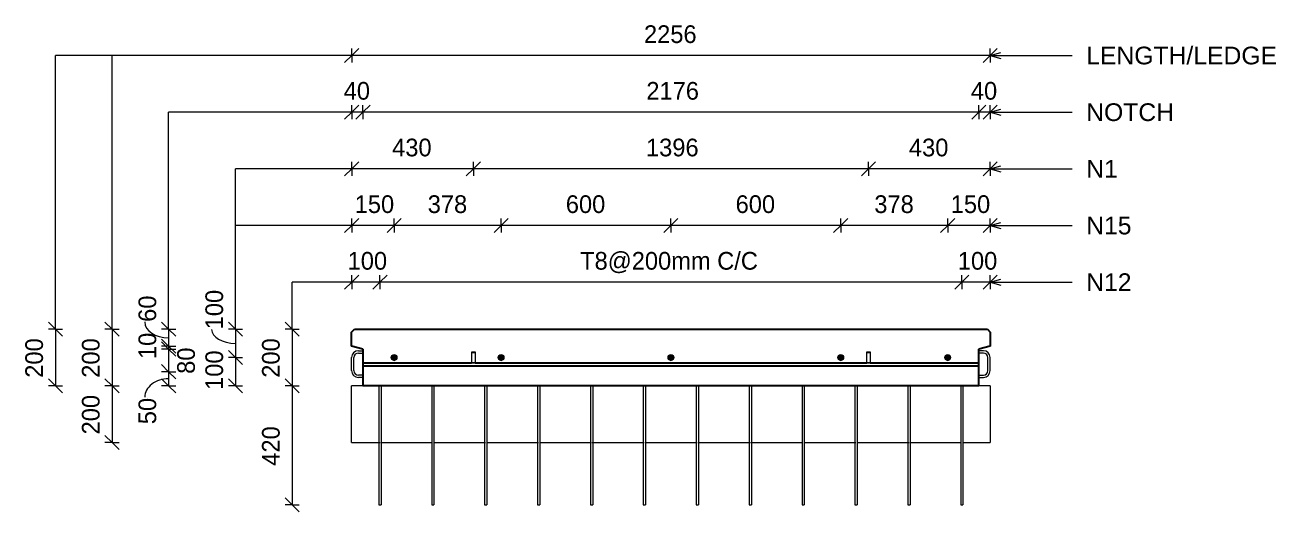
# Model space of a CAD drawing. Header units: millimetres. Extents: x 8908 to 30006, y -2054 to 18539.
# Drawn here: x 8908 to 13328, y 12469 to 14187 of the extents above; entities that cross this region are included whole.
import ezdxf

# ---------------------------------------------------------------- set-up
doc = ezdxf.new("R2010")
doc.units = ezdxf.units.MM
doc.linetypes.add('Dash', pattern=[6.36, 3.18, -3.18])
for name, color, linetype, lineweight in [('A-ANNO-DIMS', 211, 'Continuous', 9), ('A-ANNO-DIMS-25', 211, 'Continuous', 9), ('A-DETL-MBND', 5, 'Continuous', 18), ('A-GENM', 13, 'Continuous', 18), ('A-WALL', 113, 'Continuous', 25), ('G-ANNO-TEXT', 231, 'Continuous', 9), ('S-BEAM', 12, 'Continuous', 18), ('S-BEAM-HDLN', 1, 'Dash', 18), ('S-RBAR', 171, 'Continuous', 18)]:
    doc.layers.add(name, color=color, linetype=linetype, lineweight=lineweight)
doc.styles.add('Arial', font='arial.ttf', dxfattribs={"height": 62.5})
doc.styles.add('Nirmala UI Semilight', font='NirmalaS.ttf', dxfattribs={"height": 62.5})
doc.dimstyles.new('Arrow_Filled_-_2_5_NI_UI', dxfattribs={"dimscale": 304.8, "dimtxt": 65.460247, "dimasz": 0.164042, "dimexe": 0.082021, "dimexo": 0.0625, "dimgap": 0.082021, "dimtad": 1, "dimdec": 4, "dimzin": 0, "dimdsep": 46, "dimtxsty": 'Nirmala UI Semilight', "dimblk1": 'OBLIQUE', "dimblk2": 'OBLIQUE', "dimsah": 1, "dimcen": 0.09, "dimazin": 0, "dimtfac": 1, "dimtdec": 4, "dimtix": 1, "dimtmove": 0, "dimatfit": 3, "dimfxl": 0.082021, "dimfxlon": 1, "dimtvp": 1, "dimtolj": 1, "dimtzin": 0, "dimarcsym": 2})
doc.dimstyles.new('Arrow_Filled_-_2_5_NI_UI_1', dxfattribs={"dimscale": 304.8, "dimtxt": 65.460247, "dimasz": 0.164042, "dimexe": 0.082021, "dimexo": 0.0625, "dimgap": 0.082021, "dimtad": 1, "dimdec": 4, "dimzin": 0, "dimdsep": 46, "dimtxsty": 'Nirmala UI Semilight', "dimblk1": 'OBLIQUE', "dimblk2": 'OBLIQUE', "dimsah": 1, "dimcen": 0.09, "dimazin": 0, "dimtfac": 1, "dimtdec": 4, "dimtix": 1, "dimtmove": 1, "dimatfit": 3, "dimfxl": 0.082021, "dimfxlon": 1, "dimtvp": 1, "dimtolj": 1, "dimtzin": 0, "dimarcsym": 2})
doc.dimstyles.new('Arrow_Filled_-_2_5_NI_UI_2', dxfattribs={"dimscale": 304.8, "dimtxt": 65.460247, "dimasz": 0.164042, "dimexe": 0.082021, "dimexo": 0.0625, "dimgap": 0.082021, "dimtad": 1, "dimdec": 4, "dimzin": 0, "dimdsep": 46, "dimtxsty": 'Nirmala UI Semilight', "dimblk1": 'OBLIQUE', "dimblk2": 'OBLIQUE', "dimsah": 1, "dimcen": 0.09, "dimazin": 0, "dimtfac": 1, "dimtdec": 4, "dimtix": 1, "dimtmove": 2, "dimatfit": 3, "dimfxl": 0.082021, "dimfxlon": 1, "dimtvp": 1, "dimtolj": 1, "dimtzin": 0, "dimarcsym": 2})

# ---------------------------------------------------------------- blocks, each defined once
blk = doc.blocks.new('RR spread anchor face based - RR-SA-4_0-180-1726831-Elevation Top')
at = {"layer": 'A-GENM'}
for p, q in [((11882.6, 13031.3), (11882.6, 13033.8)), ((11882.6, 13033.8), (11894.6, 13033.8)), ((11882.6, 12996.3), (11882.6, 13031.3)), ((11882.6, 13031.3), (11894.6, 13031.3)), ((11882.6, 12993.8), (11882.6, 12996.3)), ((11882.6, 12996.3), (11894.6, 12996.3)), ((11894.6, 13033.8), (11894.6, 13031.3)), ((11894.6, 13031.3), (11894.6, 12996.3)), ((11894.6, 12996.3), (11894.6, 12993.8)), ((11894.6, 12993.8), (11882.6, 12993.8))]:
    blk.add_line(p, q, dxfattribs=at)
blk = doc.blocks.new('DIMBLOCK1-Elevation Top')
at = {"layer": 'A-ANNO-DIMS-25'}
for p, q in [((12218.6, 13279.8), (12243.6, 13304.8)), ((12218.6, 13279.8), (12218.6, 13304.8)), ((12318.6, 13279.8), (12343.6, 13304.8)), ((12318.6, 13279.8), (12318.6, 13304.8)), ((12218.6, 13279.8), (12193.6, 13254.8)), ((12318.6, 13279.8), (12218.6, 13279.8)), ((12218.6, 13279.8), (12218.6, 13254.8)), ((12318.6, 13279.8), (12293.6, 13254.8)), ((12318.6, 13279.8), (12318.6, 13254.8))]:
    blk.add_line(p, q, dxfattribs=at)
at = {"layer": 'A-ANNO-DIMS-25', "color": 0, "insert": (12204.3, 13386.4), "char_height": 62.5, "width": 154.248, "attachment_point": 1, "line_spacing_factor": 1.142579, "style": 'Nirmala UI Semilight'}
blk.add_mtext('100', dxfattribs=at)
blk = doc.blocks.new('_Oblique')
at = {"color": 0, "linetype": 'ByBlock', "lineweight": -2}
blk.add_line((-0.5, -0.5), (0.5, 0.5), dxfattribs=at)
blk = doc.blocks.new('DIMBLOCK2-Elevation Top')
at = {"layer": 'A-ANNO-DIMS-25'}
for p, q in [((10162.6, 13279.8), (10187.6, 13304.8)), ((10162.6, 13279.8), (10162.6, 13304.8)), ((12218.6, 13279.8), (12243.6, 13304.8)), ((12218.6, 13279.8), (12218.6, 13304.8)), ((10162.6, 13279.8), (10137.6, 13254.8)), ((12218.6, 13279.8), (10162.6, 13279.8)), ((10162.6, 13279.8), (10162.6, 13254.8)), ((12218.6, 13279.8), (12193.6, 13254.8)), ((12218.6, 13279.8), (12218.6, 13254.8))]:
    blk.add_line(p, q, dxfattribs=at)
at = {"layer": 'A-ANNO-DIMS-25', "color": 0, "insert": (10869.8, 13386.4), "char_height": 62.5, "width": 769.812, "attachment_point": 1, "line_spacing_factor": 1.142579, "style": 'Nirmala UI Semilight'}
blk.add_mtext('T8@200mm C/C', dxfattribs=at)
blk = doc.blocks.new('DIMBLOCK3-Elevation Top')
at = {"layer": 'A-ANNO-DIMS-25'}
for p, q in [((10062.6, 13279.8), (10087.6, 13304.8)), ((10062.6, 13279.8), (10062.6, 13304.8)), ((10162.6, 13279.8), (10187.6, 13304.8)), ((10162.6, 13279.8), (10162.6, 13304.8)), ((10062.6, 13279.8), (10037.6, 13254.8)), ((10162.6, 13279.8), (10062.6, 13279.8)), ((10062.6, 13279.8), (10062.6, 13254.8)), ((10162.6, 13279.8), (10137.6, 13254.8)), ((10162.6, 13279.8), (10162.6, 13254.8))]:
    blk.add_line(p, q, dxfattribs=at)
at = {"layer": 'A-ANNO-DIMS-25', "color": 0, "insert": (10048.3, 13386.4), "char_height": 62.5, "width": 154.248, "attachment_point": 1, "line_spacing_factor": 1.142579, "style": 'Nirmala UI Semilight'}
blk.add_mtext('100', dxfattribs=at)
blk = doc.blocks.new('DIMBLOCK4-Elevation Top')
at = {"layer": 'A-ANNO-DIMS-25'}
for p, q in [((12168.6, 13479.8), (12193.6, 13504.8)), ((12168.6, 13479.8), (12168.6, 13504.8)), ((12318.6, 13479.8), (12343.6, 13504.8)), ((12318.6, 13479.8), (12318.6, 13504.8)), ((12168.6, 13479.8), (12143.6, 13454.8)), ((12318.6, 13479.8), (12168.6, 13479.8)), ((12168.6, 13479.8), (12168.6, 13454.8)), ((12318.6, 13479.8), (12293.6, 13454.8)), ((12318.6, 13479.8), (12318.6, 13454.8))]:
    blk.add_line(p, q, dxfattribs=at)
at = {"layer": 'A-ANNO-DIMS-25', "color": 0, "insert": (12179.3, 13586.4), "char_height": 62.5, "width": 154.248, "attachment_point": 1, "line_spacing_factor": 1.142579, "style": 'Nirmala UI Semilight'}
blk.add_mtext('150', dxfattribs=at)
blk = doc.blocks.new('DIMBLOCK5-Elevation Top')
at = {"layer": 'A-ANNO-DIMS-25'}
for p, q in [((11790.6, 13479.8), (11815.6, 13504.8)), ((11790.6, 13479.8), (11790.6, 13504.8)), ((12168.6, 13479.8), (12193.6, 13504.8)), ((12168.6, 13479.8), (12168.6, 13504.8)), ((11790.6, 13479.8), (11765.6, 13454.8)), ((12168.6, 13479.8), (11790.6, 13479.8)), ((11790.6, 13479.8), (11790.6, 13454.8)), ((12168.6, 13479.8), (12143.6, 13454.8)), ((12168.6, 13479.8), (12168.6, 13454.8))]:
    blk.add_line(p, q, dxfattribs=at)
at = {"layer": 'A-ANNO-DIMS-25', "color": 0, "insert": (11909.3, 13586.4), "char_height": 62.5, "width": 168.53, "attachment_point": 1, "line_spacing_factor": 1.142579, "style": 'Nirmala UI Semilight'}
blk.add_mtext('378', dxfattribs=at)
blk = doc.blocks.new('DIMBLOCK6-Elevation Top')
at = {"layer": 'A-ANNO-DIMS-25'}
for p, q in [((11190.6, 13479.8), (11215.6, 13504.8)), ((11190.6, 13479.8), (11190.6, 13504.8)), ((11790.6, 13479.8), (11815.6, 13504.8)), ((11790.6, 13479.8), (11790.6, 13504.8)), ((11190.6, 13479.8), (11165.6, 13454.8)), ((11790.6, 13479.8), (11190.6, 13479.8)), ((11190.6, 13479.8), (11190.6, 13454.8)), ((11790.6, 13479.8), (11765.6, 13454.8)), ((11790.6, 13479.8), (11790.6, 13454.8))]:
    blk.add_line(p, q, dxfattribs=at)
at = {"layer": 'A-ANNO-DIMS-25', "color": 0, "insert": (11419.2, 13586.4), "char_height": 62.5, "width": 171.387, "attachment_point": 1, "line_spacing_factor": 1.142579, "style": 'Nirmala UI Semilight'}
blk.add_mtext('600', dxfattribs=at)
blk = doc.blocks.new('DIMBLOCK7-Elevation Top')
at = {"layer": 'A-ANNO-DIMS-25'}
for p, q in [((10590.6, 13479.8), (10615.6, 13504.8)), ((10590.6, 13479.8), (10590.6, 13504.8)), ((11190.6, 13479.8), (11215.6, 13504.8)), ((11190.6, 13479.8), (11190.6, 13504.8)), ((10590.6, 13479.8), (10565.6, 13454.8)), ((11190.6, 13479.8), (10590.6, 13479.8)), ((10590.6, 13479.8), (10590.6, 13454.8)), ((11190.6, 13479.8), (11165.6, 13454.8)), ((11190.6, 13479.8), (11190.6, 13454.8))]:
    blk.add_line(p, q, dxfattribs=at)
at = {"layer": 'A-ANNO-DIMS-25', "color": 0, "insert": (10819.2, 13586.4), "char_height": 62.5, "width": 171.387, "attachment_point": 1, "line_spacing_factor": 1.142579, "style": 'Nirmala UI Semilight'}
blk.add_mtext('600', dxfattribs=at)
blk = doc.blocks.new('DIMBLOCK8-Elevation Top')
at = {"layer": 'A-ANNO-DIMS-25'}
for p, q in [((10212.6, 13479.8), (10237.6, 13504.8)), ((10212.6, 13479.8), (10212.6, 13504.8)), ((10590.6, 13479.8), (10615.6, 13504.8)), ((10590.6, 13479.8), (10590.6, 13504.8)), ((10212.6, 13479.8), (10187.6, 13454.8)), ((10590.6, 13479.8), (10212.6, 13479.8)), ((10212.6, 13479.8), (10212.6, 13454.8)), ((10590.6, 13479.8), (10565.6, 13454.8)), ((10590.6, 13479.8), (10590.6, 13454.8))]:
    blk.add_line(p, q, dxfattribs=at)
at = {"layer": 'A-ANNO-DIMS-25', "color": 0, "insert": (10331.3, 13586.4), "char_height": 62.5, "width": 168.53, "attachment_point": 1, "line_spacing_factor": 1.142579, "style": 'Nirmala UI Semilight'}
blk.add_mtext('378', dxfattribs=at)
blk = doc.blocks.new('DIMBLOCK9-Elevation Top')
at = {"layer": 'A-ANNO-DIMS-25'}
for p, q in [((10062.6, 13479.8), (10087.6, 13504.8)), ((10062.6, 13479.8), (10062.6, 13504.8)), ((10212.6, 13479.8), (10237.6, 13504.8)), ((10212.6, 13479.8), (10212.6, 13504.8)), ((10062.6, 13479.8), (10037.6, 13454.8)), ((10212.6, 13479.8), (10062.6, 13479.8)), ((10062.6, 13479.8), (10062.6, 13454.8)), ((10212.6, 13479.8), (10187.6, 13454.8)), ((10212.6, 13479.8), (10212.6, 13454.8))]:
    blk.add_line(p, q, dxfattribs=at)
at = {"layer": 'A-ANNO-DIMS-25', "color": 0, "insert": (10073.3, 13586.4), "char_height": 62.5, "width": 154.248, "attachment_point": 1, "line_spacing_factor": 1.142579, "style": 'Nirmala UI Semilight'}
blk.add_mtext('150', dxfattribs=at)
blk = doc.blocks.new('DIMBLOCK10-Elevation Top')
at = {"layer": 'A-ANNO-DIMS-25'}
for p, q in [((11888.6, 13679.8), (11913.6, 13704.8)), ((11888.6, 13679.8), (11888.6, 13704.8)), ((12318.6, 13679.8), (12343.6, 13704.8)), ((12318.6, 13679.8), (12318.6, 13704.8)), ((11888.6, 13679.8), (11863.6, 13654.8)), ((12318.6, 13679.8), (11888.6, 13679.8)), ((11888.6, 13679.8), (11888.6, 13654.8)), ((12318.6, 13679.8), (12293.6, 13654.8)), ((12318.6, 13679.8), (12318.6, 13654.8))]:
    blk.add_line(p, q, dxfattribs=at)
at = {"layer": 'A-ANNO-DIMS-25', "color": 0, "insert": (12031.6, 13786.4), "char_height": 62.5, "width": 172.815, "attachment_point": 1, "line_spacing_factor": 1.142579, "style": 'Nirmala UI Semilight'}
blk.add_mtext('430', dxfattribs=at)
blk = doc.blocks.new('DIMBLOCK11-Elevation Top')
at = {"layer": 'A-ANNO-DIMS-25'}
for p, q in [((10492.6, 13679.8), (10517.6, 13704.8)), ((10492.6, 13679.8), (10492.6, 13704.8)), ((11888.6, 13679.8), (11913.6, 13704.8)), ((11888.6, 13679.8), (11888.6, 13704.8)), ((10492.6, 13679.8), (10467.6, 13654.8)), ((11888.6, 13679.8), (10492.6, 13679.8)), ((10492.6, 13679.8), (10492.6, 13654.8)), ((11888.6, 13679.8), (11863.6, 13654.8)), ((11888.6, 13679.8), (11888.6, 13654.8))]:
    blk.add_line(p, q, dxfattribs=at)
at = {"layer": 'A-ANNO-DIMS-25', "color": 0, "insert": (11102.5, 13786.4), "char_height": 62.5, "width": 211.377, "attachment_point": 1, "line_spacing_factor": 1.142579, "style": 'Nirmala UI Semilight'}
blk.add_mtext('1396', dxfattribs=at)
blk = doc.blocks.new('DIMBLOCK12-Elevation Top')
at = {"layer": 'A-ANNO-DIMS-25'}
for p, q in [((10062.6, 13679.8), (10087.6, 13704.8)), ((10062.6, 13679.8), (10062.6, 13704.8)), ((10492.6, 13679.8), (10517.6, 13704.8)), ((10492.6, 13679.8), (10492.6, 13704.8)), ((10062.6, 13679.8), (10037.6, 13654.8)), ((10492.6, 13679.8), (10062.6, 13679.8)), ((10062.6, 13679.8), (10062.6, 13654.8)), ((10492.6, 13679.8), (10467.6, 13654.8)), ((10492.6, 13679.8), (10492.6, 13654.8))]:
    blk.add_line(p, q, dxfattribs=at)
at = {"layer": 'A-ANNO-DIMS-25', "color": 0, "insert": (10205.6, 13786.4), "char_height": 62.5, "width": 172.815, "attachment_point": 1, "line_spacing_factor": 1.142579, "style": 'Nirmala UI Semilight'}
blk.add_mtext('430', dxfattribs=at)
blk = doc.blocks.new('DIMBLOCK13-Elevation Top')
at = {"layer": 'A-ANNO-DIMS-25'}
for p, q in [((12278.6, 13879.8), (12253.6, 13854.8)), ((12278.6, 13879.8), (12303.6, 13904.8)), ((12278.6, 13879.8), (12278.6, 13904.8)), ((12318.6, 13879.8), (12278.6, 13879.8)), ((12278.6, 13879.8), (12278.6, 13854.8)), ((12318.6, 13879.8), (12293.6, 13854.8)), ((12318.6, 13879.8), (12343.6, 13904.8)), ((12318.6, 13879.8), (12318.6, 13904.8)), ((12318.6, 13879.8), (12318.6, 13854.8))]:
    blk.add_line(p, q, dxfattribs=at)
at = {"layer": 'A-ANNO-DIMS-25', "color": 0, "insert": (12250.4, 13986.4), "char_height": 62.5, "width": 115.686, "attachment_point": 1, "line_spacing_factor": 1.142579, "style": 'Nirmala UI Semilight'}
blk.add_mtext('40', dxfattribs=at)
blk = doc.blocks.new('DIMBLOCK14-Elevation Top')
at = {"layer": 'A-ANNO-DIMS-25'}
for p, q in [((10102.6, 13879.8), (10077.6, 13854.8)), ((10102.6, 13879.8), (10127.6, 13904.8)), ((10102.6, 13879.8), (10102.6, 13904.8)), ((12278.6, 13879.8), (10102.6, 13879.8)), ((10102.6, 13879.8), (10102.6, 13854.8)), ((12278.6, 13879.8), (12253.6, 13854.8)), ((12278.6, 13879.8), (12303.6, 13904.8)), ((12278.6, 13879.8), (12278.6, 13904.8)), ((12278.6, 13879.8), (12278.6, 13854.8))]:
    blk.add_line(p, q, dxfattribs=at)
at = {"layer": 'A-ANNO-DIMS-25', "color": 0, "insert": (11103.7, 13986.4), "char_height": 62.5, "width": 208.521, "attachment_point": 1, "line_spacing_factor": 1.142579, "style": 'Nirmala UI Semilight'}
blk.add_mtext('2176', dxfattribs=at)
blk = doc.blocks.new('DIMBLOCK15-Elevation Top')
at = {"layer": 'A-ANNO-DIMS-25'}
for p, q in [((10062.6, 13879.8), (10037.6, 13854.8)), ((10062.6, 13879.8), (10087.6, 13904.8)), ((10062.6, 13879.8), (10062.6, 13904.8)), ((10102.6, 13879.8), (10062.6, 13879.8)), ((10062.6, 13879.8), (10062.6, 13854.8)), ((10102.6, 13879.8), (10077.6, 13854.8)), ((10102.6, 13879.8), (10127.6, 13904.8)), ((10102.6, 13879.8), (10102.6, 13904.8)), ((10102.6, 13879.8), (10102.6, 13854.8))]:
    blk.add_line(p, q, dxfattribs=at)
at = {"layer": 'A-ANNO-DIMS-25', "color": 0, "insert": (10034.4, 13986.4), "char_height": 62.5, "width": 115.686, "attachment_point": 1, "line_spacing_factor": 1.142579, "style": 'Nirmala UI Semilight'}
blk.add_mtext('40', dxfattribs=at)
blk = doc.blocks.new('DIMBLOCK16-Elevation Top')
at = {"layer": 'A-ANNO-DIMS-25'}
for p, q in [((10062.6, 14079.8), (10087.6, 14104.8)), ((10062.6, 14079.8), (10062.6, 14104.8)), ((12318.6, 14079.8), (12343.6, 14104.8)), ((12318.6, 14079.8), (12318.6, 14104.8)), ((10062.6, 14079.8), (10037.6, 14054.8)), ((12318.6, 14079.8), (10062.6, 14079.8)), ((10062.6, 14079.8), (10062.6, 14054.8)), ((12318.6, 14079.8), (12293.6, 14054.8)), ((12318.6, 14079.8), (12318.6, 14054.8))]:
    blk.add_line(p, q, dxfattribs=at)
at = {"layer": 'A-ANNO-DIMS-25', "color": 0, "insert": (11095.4, 14186.4), "char_height": 62.5, "width": 228.516, "attachment_point": 1, "line_spacing_factor": 1.142579, "style": 'Nirmala UI Semilight'}
blk.add_mtext('2256', dxfattribs=at)
blk = doc.blocks.new('DIMBLOCK17-Elevation Top')
at = {"layer": 'A-ANNO-DIMS-25'}
for p, q in [((9852.2, 13113.8), (9827.2, 13138.8)), ((9852.2, 13113.8), (9827.2, 13113.8)), ((9852.2, 13113.8), (9852.2, 12913.8)), ((9852.2, 13113.8), (9877.2, 13088.8)), ((9852.2, 13113.8), (9877.2, 13113.8)), ((9852.2, 12913.8), (9827.2, 12938.8)), ((9852.2, 12913.8), (9827.2, 12913.8)), ((9852.2, 12913.8), (9877.2, 12888.8)), ((9852.2, 12913.8), (9877.2, 12913.8))]:
    blk.add_line(p, q, dxfattribs=at)
at = {"layer": 'A-ANNO-DIMS-25', "color": 0, "insert": (9745.7, 12942.4), "char_height": 62.5, "width": 171.387, "attachment_point": 1, "rotation": 90, "line_spacing_factor": 1.142579, "style": 'Nirmala UI Semilight'}
blk.add_mtext('200', dxfattribs=at)
blk = doc.blocks.new('DIMBLOCK18-Elevation Top')
at = {"layer": 'A-ANNO-DIMS-25'}
for p, q in [((9852.2, 12913.8), (9827.2, 12938.8)), ((9852.2, 12913.8), (9827.2, 12913.8)), ((9852.2, 12913.8), (9852.2, 12493.8)), ((9852.2, 12913.8), (9877.2, 12888.8)), ((9852.2, 12913.8), (9877.2, 12913.8)), ((9852.2, 12493.8), (9827.2, 12518.8)), ((9852.2, 12493.8), (9827.2, 12493.8)), ((9852.2, 12493.8), (9877.2, 12468.8)), ((9852.2, 12493.8), (9877.2, 12493.8))]:
    blk.add_line(p, q, dxfattribs=at)
at = {"layer": 'A-ANNO-DIMS-25', "color": 0, "insert": (9745.7, 12631.8), "char_height": 62.5, "width": 172.815, "attachment_point": 1, "rotation": 90, "line_spacing_factor": 1.142579, "style": 'Nirmala UI Semilight'}
blk.add_mtext('420', dxfattribs=at)
blk = doc.blocks.new('DIMBLOCK19-Elevation Top')
at = {"layer": 'A-ANNO-DIMS-25'}
for p, q in [((9652.2, 13113.8), (9627.2, 13138.8)), ((9652.2, 13113.8), (9627.2, 13113.8)), ((9652.2, 13113.8), (9652.2, 13013.8)), ((9652.2, 13113.8), (9677.2, 13088.8)), ((9652.2, 13113.8), (9677.2, 13113.8)), ((9652.2, 13013.8), (9627.2, 13038.8)), ((9652.2, 13013.8), (9627.2, 13013.8)), ((9652.2, 13013.8), (9677.2, 12988.8)), ((9652.2, 13013.8), (9677.2, 13013.8))]:
    blk.add_line(p, q, dxfattribs=at)
blk.add_ellipse((9652.2, 13113.3), major_axis=(84.5, 0), ratio=0.585761, start_param=3.141593, end_param=4.712389, dxfattribs=at)
at = {"layer": 'A-ANNO-DIMS-25', "color": 0, "insert": (9545.7, 13113.3), "char_height": 62.5, "width": 154.248, "attachment_point": 1, "rotation": 90, "line_spacing_factor": 1.142579, "style": 'Nirmala UI Semilight'}
blk.add_mtext('100', dxfattribs=at)
blk = doc.blocks.new('DIMBLOCK20-Elevation Top')
at = {"layer": 'A-ANNO-DIMS-25'}
for p, q in [((9652.2, 13013.8), (9627.2, 13038.8)), ((9652.2, 13013.8), (9627.2, 13013.8)), ((9652.2, 13013.8), (9652.2, 12913.8)), ((9652.2, 13013.8), (9677.2, 12988.8)), ((9652.2, 13013.8), (9677.2, 13013.8)), ((9652.2, 12913.8), (9627.2, 12938.8)), ((9652.2, 12913.8), (9627.2, 12913.8)), ((9652.2, 12913.8), (9677.2, 12888.8)), ((9652.2, 12913.8), (9677.2, 12913.8))]:
    blk.add_line(p, q, dxfattribs=at)
at = {"layer": 'A-ANNO-DIMS-25', "color": 0, "insert": (9545.7, 12899.5), "char_height": 62.5, "width": 154.248, "attachment_point": 1, "rotation": 90, "line_spacing_factor": 1.142579, "style": 'Nirmala UI Semilight'}
blk.add_mtext('100', dxfattribs=at)
blk = doc.blocks.new('DIMBLOCK21-Elevation Top')
at = {"layer": 'A-ANNO-DIMS-25'}
for p, q in [((9415.9, 13113.8), (9390.9, 13138.8)), ((9415.9, 13113.8), (9390.9, 13113.8)), ((9415.9, 13113.8), (9415.9, 13053.8)), ((9415.9, 13113.8), (9440.9, 13088.8)), ((9415.9, 13113.8), (9440.9, 13113.8)), ((9415.9, 13053.8), (9390.9, 13078.8)), ((9415.9, 13053.8), (9390.9, 13053.8)), ((9415.9, 13053.8), (9440.9, 13028.8)), ((9415.9, 13053.8), (9440.9, 13053.8))]:
    blk.add_line(p, q, dxfattribs=at)
blk.add_ellipse((9415.9, 13139.7), major_axis=(84.5, 0), ratio=0.661793, start_param=3.141593, end_param=4.712389, dxfattribs=at)
at = {"layer": 'A-ANNO-DIMS-25', "color": 0, "insert": (9309.4, 13139.7), "char_height": 62.5, "width": 114.258, "attachment_point": 1, "rotation": 90, "line_spacing_factor": 1.142579, "style": 'Nirmala UI Semilight'}
blk.add_mtext('60', dxfattribs=at)
blk = doc.blocks.new('DIMBLOCK22-Elevation Top')
at = {"layer": 'A-ANNO-DIMS-25'}
for p, q in [((9415.9, 13053.8), (9390.9, 13078.8)), ((9415.9, 13043.8), (9390.9, 13068.8)), ((9415.9, 13053.8), (9390.9, 13053.8)), ((9415.9, 13043.8), (9390.9, 13043.8)), ((9415.9, 13053.8), (9415.9, 13043.8)), ((9415.9, 13053.8), (9440.9, 13028.8)), ((9415.9, 13053.8), (9440.9, 13053.8)), ((9415.9, 13043.8), (9440.9, 13018.8)), ((9415.9, 13043.8), (9440.9, 13043.8))]:
    blk.add_line(p, q, dxfattribs=at)
at = {"layer": 'A-ANNO-DIMS-25', "color": 0, "insert": (9309.4, 13008.3), "char_height": 62.5, "width": 97.119, "attachment_point": 1, "rotation": 90, "line_spacing_factor": 1.142579, "style": 'Nirmala UI Semilight'}
blk.add_mtext('10', dxfattribs=at)
blk = doc.blocks.new('DIMBLOCK23-Elevation Top')
at = {"layer": 'A-ANNO-DIMS-25'}
for p, q in [((9415.9, 13043.8), (9390.9, 13068.8)), ((9415.9, 13043.8), (9390.9, 13043.8)), ((9415.9, 13043.8), (9415.9, 12963.8)), ((9415.9, 13043.8), (9440.9, 13018.8)), ((9415.9, 13043.8), (9440.9, 13043.8)), ((9415.9, 12963.8), (9390.9, 12988.8)), ((9415.9, 12963.8), (9390.9, 12963.8)), ((9415.9, 12963.8), (9440.9, 12938.8)), ((9415.9, 12963.8), (9440.9, 12963.8))]:
    blk.add_line(p, q, dxfattribs=at)
at = {"layer": 'A-ANNO-DIMS-25', "color": 0, "insert": (9446.1, 12956.2), "char_height": 62.5, "width": 114.258, "attachment_point": 1, "rotation": 90, "line_spacing_factor": 1.142579, "style": 'Nirmala UI Semilight'}
blk.add_mtext('80', dxfattribs=at)
blk = doc.blocks.new('DIMBLOCK24-Elevation Top')
at = {"layer": 'A-ANNO-DIMS-25'}
for p, q in [((9415.9, 12963.8), (9390.9, 12988.8)), ((9415.9, 12963.8), (9390.9, 12963.8)), ((9415.9, 12963.8), (9415.9, 12913.8)), ((9415.9, 12963.8), (9440.9, 12938.8)), ((9415.9, 12963.8), (9440.9, 12963.8)), ((9415.9, 12913.8), (9390.9, 12938.8)), ((9415.9, 12913.8), (9390.9, 12913.8)), ((9415.9, 12913.8), (9440.9, 12888.8)), ((9415.9, 12913.8), (9440.9, 12913.8))]:
    blk.add_line(p, q, dxfattribs=at)
blk.add_ellipse((9415.9, 12873.6), major_axis=(84.5, 0), ratio=0.771623, start_param=1.570796, end_param=3.141593, dxfattribs=at)
at = {"layer": 'A-ANNO-DIMS-25', "color": 0, "insert": (9309.4, 12778.4), "char_height": 62.5, "width": 114.258, "attachment_point": 1, "rotation": 90, "line_spacing_factor": 1.142579, "style": 'Nirmala UI Semilight'}
blk.add_mtext('50', dxfattribs=at)
blk = doc.blocks.new('DIMBLOCK25-Elevation Top')
at = {"layer": 'A-ANNO-DIMS-25'}
for p, q in [((9215.9, 13113.8), (9190.9, 13138.8)), ((9215.9, 13113.8), (9190.9, 13113.8)), ((9215.9, 13113.8), (9215.9, 12913.8)), ((9215.9, 13113.8), (9240.9, 13088.8)), ((9215.9, 13113.8), (9240.9, 13113.8)), ((9215.9, 12913.8), (9190.9, 12938.8)), ((9215.9, 12913.8), (9190.9, 12913.8)), ((9215.9, 12913.8), (9240.9, 12888.8)), ((9215.9, 12913.8), (9240.9, 12913.8))]:
    blk.add_line(p, q, dxfattribs=at)
at = {"layer": 'A-ANNO-DIMS-25', "color": 0, "insert": (9109.4, 12942.4), "char_height": 62.5, "width": 171.387, "attachment_point": 1, "rotation": 90, "line_spacing_factor": 1.142579, "style": 'Nirmala UI Semilight'}
blk.add_mtext('200', dxfattribs=at)
blk = doc.blocks.new('DIMBLOCK26-Elevation Top')
at = {"layer": 'A-ANNO-DIMS-25'}
for p, q in [((9215.9, 12913.8), (9190.9, 12938.8)), ((9215.9, 12913.8), (9190.9, 12913.8)), ((9215.9, 12913.8), (9215.9, 12713.8)), ((9215.9, 12913.8), (9240.9, 12888.8)), ((9215.9, 12913.8), (9240.9, 12913.8)), ((9215.9, 12713.8), (9190.9, 12738.8)), ((9215.9, 12713.8), (9190.9, 12713.8)), ((9215.9, 12713.8), (9240.9, 12688.8)), ((9215.9, 12713.8), (9240.9, 12713.8))]:
    blk.add_line(p, q, dxfattribs=at)
at = {"layer": 'A-ANNO-DIMS-25', "color": 0, "insert": (9109.4, 12742.4), "char_height": 62.5, "width": 171.387, "attachment_point": 1, "rotation": 90, "line_spacing_factor": 1.142579, "style": 'Nirmala UI Semilight'}
blk.add_mtext('200', dxfattribs=at)
blk = doc.blocks.new('DIMBLOCK27-Elevation Top')
at = {"layer": 'A-ANNO-DIMS-25'}
for p, q in [((9015.9, 13113.8), (8990.9, 13138.8)), ((9015.9, 13113.8), (8990.9, 13113.8)), ((9015.9, 13113.8), (9015.9, 12913.8)), ((9015.9, 13113.8), (9040.9, 13088.8)), ((9015.9, 13113.8), (9040.9, 13113.8)), ((9015.9, 12913.8), (8990.9, 12938.8)), ((9015.9, 12913.8), (8990.9, 12913.8)), ((9015.9, 12913.8), (9040.9, 12888.8)), ((9015.9, 12913.8), (9040.9, 12913.8))]:
    blk.add_line(p, q, dxfattribs=at)
at = {"layer": 'A-ANNO-DIMS-25', "color": 0, "insert": (8909.4, 12942.4), "char_height": 62.5, "width": 171.387, "attachment_point": 1, "rotation": 90, "line_spacing_factor": 1.142579, "style": 'Nirmala UI Semilight'}
blk.add_mtext('200', dxfattribs=at)

msp = doc.modelspace()

# ---------------------------------------------------------------- hatches: boundary and pattern name
at = {"layer": 'S-RBAR'}
h = msp.add_hatch(color=256, dxfattribs=at)
edge = h.paths.add_edge_path()
edge.add_arc((10212.56541, 13013.80383), 10, 0, 360)
for points in [[(10212.56541, 13003.80383), (10219.63648, 13006.73276), (10222.56541, 13013.80383), (10219.63648, 13020.8749), (10212.56541, 13023.80383), (10205.49434, 13020.8749), (10202.56541, 13013.80383), (10205.49434, 13006.73276)], [(10590.56541, 13003.80383), (10597.63648, 13006.73276), (10600.56541, 13013.80383), (10597.63648, 13020.8749), (10590.56541, 13023.80383), (10583.49434, 13020.8749), (10580.56541, 13013.80383), (10583.49434, 13006.73276)], [(11190.56541, 13003.80383), (11197.63648, 13006.73276), (11200.56541, 13013.80383), (11197.63648, 13020.8749), (11190.56541, 13023.80383), (11183.49434, 13020.8749), (11180.56541, 13013.80383), (11183.49434, 13006.73276)], [(11790.56541, 13003.80383), (11797.63648, 13006.73276), (11800.56541, 13013.80383), (11797.63648, 13020.8749), (11790.56541, 13023.80383), (11783.49434, 13020.8749), (11780.56541, 13013.80383), (11783.49434, 13006.73276)], [(12168.56541, 13003.80383), (12175.63648, 13006.73276), (12178.56541, 13013.80383), (12175.63648, 13020.8749), (12168.56541, 13023.80383), (12161.49434, 13020.8749), (12158.56541, 13013.80383), (12161.49434, 13006.73276)]]:
    msp.add_hatch(color=256, dxfattribs=at).paths.add_polyline_path(points)
h = msp.add_hatch(color=256, dxfattribs=at)
edge = h.paths.add_edge_path()
edge.add_arc((10590.56541, 13013.80383), 10, 0, 360)
h = msp.add_hatch(color=256, dxfattribs=at)
edge = h.paths.add_edge_path()
edge.add_arc((11190.56541, 13013.80383), 10, 0, 360)
h = msp.add_hatch(color=256, dxfattribs=at)
edge = h.paths.add_edge_path()
edge.add_arc((11790.56541, 13013.80383), 10, 0, 360)
h = msp.add_hatch(color=256, dxfattribs=at)
edge = h.paths.add_edge_path()
edge.add_arc((12168.56541, 13013.80383), 10, 0, 360)

# ---------------------------------------------------------------- linework, layer by layer
at = {"layer": 'A-DETL-MBND'}
for p, q in [((9015.92136, 13113.80383), (9015.92136, 14079.82941)), ((10062.56745, 14079.82941), (9015.92136, 14079.82941)), ((9215.92136, 13113.80383), (9215.92136, 14079.82941)), ((9415.92136, 13113.80383), (9415.92136, 13879.82941)), ((10062.56745, 13879.82941), (9415.92136, 13879.82941)), ((9652.23152, 13113.80383), (9652.23152, 13679.82941)), ((10062.56745, 13679.82941), (9652.23152, 13679.82941)), ((10062.56745, 13479.82941), (9652.23152, 13479.82941)), ((9852.23152, 13113.80383), (9852.23152, 13279.82941)), ((10062.56745, 13279.82941), (9852.23152, 13279.82941)), ((10158.56541, 12493.80383), (10166.56541, 12493.80383))]:
    msp.add_line(p, q, dxfattribs=at)
at = {"layer": 'A-WALL'}
for p, q in [((10062.56745, 13103.74198), (10072.62931, 13113.80383)), ((10062.56745, 13053.80383), (10062.56745, 13103.74198)), ((10072.62931, 13113.80383), (12308.56487, 13113.80383)), ((12308.56487, 13113.80383), (12318.56745, 13103.80125)), ((12318.56745, 13103.80125), (12318.56745, 13053.80383)), ((10102.56745, 13043.80383), (10062.56745, 13053.80383)), ((10102.56745, 13043.80383), (10102.56745, 12913.80383)), ((12318.56745, 13053.80383), (12278.56745, 13043.80383)), ((12278.56745, 12913.80383), (12278.56745, 13043.80383)), ((10486.56541, 12993.76725), (10102.56745, 12993.76725)), ((12278.56745, 12983.76725), (10102.56745, 12983.76725)), ((11882.56541, 12993.76725), (10498.56541, 12993.76725)), ((12278.56745, 12993.76725), (11894.56541, 12993.76725)), ((12278.56745, 12913.80383), (10102.56745, 12913.80383))]:
    msp.add_line(p, q, dxfattribs=at)
at = {"layer": 'G-ANNO-TEXT', "color": 10}
for p, q in [((12318.34184, 14079.78347), (12355.84184, 14089.83156)), ((12318.34184, 14079.78347), (12355.84184, 14069.73537)), ((12318.34184, 14079.78347), (12607.84993, 14079.78347)), ((12318.34184, 13879.78347), (12355.84184, 13889.83156)), ((12318.34184, 13879.78347), (12355.84184, 13869.73537)), ((12318.34184, 13879.78347), (12607.84993, 13879.78347)), ((12318.34184, 13679.78347), (12355.84184, 13689.83156)), ((12318.34184, 13679.78347), (12355.84184, 13669.73537)), ((12318.34184, 13679.78347), (12607.84993, 13679.78347)), ((12318.34184, 13479.78347), (12355.84184, 13489.83156)), ((12318.34184, 13479.78347), (12355.84184, 13469.73537)), ((12318.34184, 13479.78347), (12607.84993, 13479.78347)), ((12318.34184, 13279.78347), (12355.84184, 13289.83156)), ((12318.34184, 13279.78347), (12355.84184, 13269.73537)), ((12318.34184, 13279.78347), (12607.84993, 13279.78347))]:
    msp.add_line(p, q, dxfattribs=at)
at = {"layer": 'S-BEAM'}
for p, q in [((10062.56745, 12713.80383), (10062.56745, 12913.80383)), ((10102.51785, 12913.80383), (10062.56745, 12913.80383)), ((12318.56745, 12913.80383), (12278.56745, 12913.80383)), ((12318.56745, 12913.80383), (12318.56745, 12713.80383)), ((10062.56745, 12713.80383), (10158.56541, 12713.80383)), ((10166.56541, 12713.80383), (10345.4745, 12713.80383)), ((10353.4745, 12713.80383), (10532.38359, 12713.80383)), ((10540.38359, 12713.80383), (10719.29268, 12713.80383)), ((10727.29268, 12713.80383), (10906.20178, 12713.80383)), ((10914.20178, 12713.80383), (11093.11087, 12713.80383)), ((11101.11087, 12713.80383), (11280.01996, 12713.80383)), ((11288.01996, 12713.80383), (11466.92905, 12713.80383)), ((11474.92905, 12713.80383), (11653.83814, 12713.80383)), ((11661.83814, 12713.80383), (11840.74723, 12713.80383)), ((11848.74723, 12713.80383), (12027.65632, 12713.80383)), ((12035.65632, 12713.80383), (12214.56541, 12713.80383)), ((12222.56541, 12713.80383), (12318.56745, 12713.80383))]:
    msp.add_line(p, q, dxfattribs=at)
at = {"layer": 'S-BEAM-HDLN'}
for p, q in [((10158.61502, 12713.80383), (10166.5158, 12713.80383)), ((10345.52411, 12713.80383), (10353.42489, 12713.80383)), ((10532.4332, 12713.80383), (10540.33398, 12713.80383)), ((10719.34229, 12713.80383), (10727.24308, 12713.80383)), ((10906.25138, 12713.80383), (10914.15217, 12713.80383)), ((11093.16048, 12713.80383), (11101.06126, 12713.80383)), ((11280.06957, 12713.80383), (11287.97035, 12713.80383)), ((11466.97866, 12713.80383), (11474.87944, 12713.80383)), ((11653.88775, 12713.80383), (11661.78853, 12713.80383)), ((11840.79684, 12713.80383), (11848.69762, 12713.80383)), ((12027.70593, 12713.80383), (12035.60671, 12713.80383)), ((12214.61502, 12713.80383), (12222.5158, 12713.80383))]:
    msp.add_line(p, q, dxfattribs=at)
at = {"layer": 'S-RBAR'}
for p, q in [((10062.56541, 12967.67529), (10062.56541, 13013.80383)), ((10070.56541, 12967.67529), (10070.56541, 13013.80383)), ((10086.56541, 13037.80383), (10102.56745, 13037.80383)), ((10086.56541, 13029.80383), (10102.56745, 13029.80383)), ((10205.49434, 13020.8749), (10202.56541, 13013.80383)), ((10202.56541, 13013.80383), (10205.49434, 13006.73276)), ((10212.56541, 13023.80383), (10205.49434, 13020.8749)), ((10205.49434, 13006.73276), (10212.56541, 13003.80383)), ((10219.63648, 13020.8749), (10212.56541, 13023.80383)), ((10212.56541, 13003.80383), (10219.63648, 13006.73276)), ((10222.56541, 13013.80383), (10219.63648, 13020.8749)), ((10219.63648, 13006.73276), (10222.56541, 13013.80383)), ((10583.49434, 13020.8749), (10580.56541, 13013.80383)), ((10580.56541, 13013.80383), (10583.49434, 13006.73276)), ((10590.56541, 13023.80383), (10583.49434, 13020.8749)), ((10583.49434, 13006.73276), (10590.56541, 13003.80383)), ((10597.63648, 13020.8749), (10590.56541, 13023.80383)), ((10590.56541, 13003.80383), (10597.63648, 13006.73276)), ((10600.56541, 13013.80383), (10597.63648, 13020.8749)), ((10597.63648, 13006.73276), (10600.56541, 13013.80383)), ((11183.49434, 13020.8749), (11180.56541, 13013.80383)), ((11180.56541, 13013.80383), (11183.49434, 13006.73276)), ((11190.56541, 13023.80383), (11183.49434, 13020.8749)), ((11183.49434, 13006.73276), (11190.56541, 13003.80383)), ((11197.63648, 13020.8749), (11190.56541, 13023.80383)), ((11190.56541, 13003.80383), (11197.63648, 13006.73276)), ((11200.56541, 13013.80383), (11197.63648, 13020.8749)), ((11197.63648, 13006.73276), (11200.56541, 13013.80383)), ((11783.49434, 13020.8749), (11780.56541, 13013.80383)), ((11780.56541, 13013.80383), (11783.49434, 13006.73276)), ((11790.56541, 13023.80383), (11783.49434, 13020.8749)), ((11783.49434, 13006.73276), (11790.56541, 13003.80383)), ((11797.63648, 13020.8749), (11790.56541, 13023.80383)), ((11790.56541, 13003.80383), (11797.63648, 13006.73276)), ((11800.56541, 13013.80383), (11797.63648, 13020.8749)), ((11797.63648, 13006.73276), (11800.56541, 13013.80383)), ((12161.49434, 13020.8749), (12158.56541, 13013.80383)), ((12158.56541, 13013.80383), (12161.49434, 13006.73276)), ((12168.56541, 13023.80383), (12161.49434, 13020.8749)), ((12161.49434, 13006.73276), (12168.56541, 13003.80383)), ((12175.63648, 13020.8749), (12168.56541, 13023.80383)), ((12168.56541, 13003.80383), (12175.63648, 13006.73276)), ((12178.56541, 13013.80383), (12175.63648, 13020.8749)), ((12175.63648, 13006.73276), (12178.56541, 13013.80383)), ((12294.56745, 13037.80383), (12278.56745, 13037.80383)), ((12294.56745, 13029.80383), (12278.56745, 13029.80383)), ((12310.56745, 12967.67529), (12310.56745, 13013.80383)), ((12318.56745, 12967.67529), (12318.56745, 13013.80383)), ((10102.56745, 12951.67529), (10086.56541, 12951.67529)), ((12278.56745, 12951.67529), (12294.56745, 12951.67529)), ((10102.56745, 12943.67529), (10086.56541, 12943.67529)), ((10158.56541, 12913.80383), (10158.56541, 12493.80383)), ((10166.56541, 12913.80383), (10166.56541, 12493.80383)), ((10345.4745, 12913.80383), (10345.4745, 12493.80383)), ((10353.4745, 12913.80383), (10353.4745, 12493.80383)), ((10532.38359, 12913.80383), (10532.38359, 12493.80383)), ((10540.38359, 12913.80383), (10540.38359, 12493.80383)), ((10719.29268, 12913.80383), (10719.29268, 12493.80383)), ((10727.29268, 12913.80383), (10727.29268, 12493.80383)), ((10906.20178, 12913.80383), (10906.20178, 12493.80383)), ((10914.20178, 12913.80383), (10914.20178, 12493.80383)), ((11093.11087, 12913.80383), (11093.11087, 12493.80383)), ((11101.11087, 12913.80383), (11101.11087, 12493.80383)), ((11280.01996, 12913.80383), (11280.01996, 12493.80383)), ((11288.01996, 12913.80383), (11288.01996, 12493.80383)), ((11466.92905, 12913.80383), (11466.92905, 12493.80383)), ((11474.92905, 12913.80383), (11474.92905, 12493.80383)), ((11653.83814, 12913.80383), (11653.83814, 12493.80383)), ((11661.83814, 12913.80383), (11661.83814, 12493.80383)), ((11840.74723, 12913.80383), (11840.74723, 12493.80383)), ((11848.74723, 12913.80383), (11848.74723, 12493.80383)), ((12027.65632, 12913.80383), (12027.65632, 12493.80383)), ((12035.65632, 12913.80383), (12035.65632, 12493.80383)), ((12214.56541, 12913.80383), (12214.56541, 12493.80383)), ((12222.56541, 12913.80383), (12222.56541, 12493.80383)), ((12278.56745, 12943.67529), (12294.56745, 12943.67529)), ((10158.56541, 12493.80383), (10166.56541, 12493.80383)), ((10345.4745, 12493.80383), (10353.4745, 12493.80383)), ((10532.38359, 12493.80383), (10540.38359, 12493.80383)), ((10719.29268, 12493.80383), (10727.29268, 12493.80383)), ((10906.20178, 12493.80383), (10914.20178, 12493.80383)), ((11093.11087, 12493.80383), (11101.11087, 12493.80383)), ((11280.01996, 12493.80383), (11288.01996, 12493.80383)), ((11466.92905, 12493.80383), (11474.92905, 12493.80383)), ((11653.83814, 12493.80383), (11661.83814, 12493.80383)), ((11840.74723, 12493.80383), (11848.74723, 12493.80383)), ((12027.65632, 12493.80383), (12035.65632, 12493.80383)), ((12214.56541, 12493.80383), (12222.56541, 12493.80383))]:
    msp.add_line(p, q, dxfattribs=at)
for centre in [(10212.56541, 13013.80383), (10590.56541, 13013.80383), (11190.56541, 13013.80383), (11790.56541, 13013.80383), (12168.56541, 13013.80383)]:
    msp.add_circle(centre, 10, dxfattribs=at)
for centre, radius, start, end in [((10086.56541, 13013.80383), 24, 90, 180), ((10086.56541, 13013.80383), 16, 90, 180), ((12294.56745, 13013.80383), 24, 0, 90), ((12294.56745, 13013.80383), 16, 0, 90), ((10086.56541, 12967.67529), 24, 180, 270), ((10086.56541, 12967.67529), 16, 180, 270), ((12294.56745, 12967.67529), 16, 270, 0), ((12294.56745, 12967.67529), 24, 270, 360)]:
    msp.add_arc(centre, radius, start, end, dxfattribs=at)

# ---------------------------------------------------------------- block references
at = {"layer": 'A-GENM'}
for p in [(-1396, 0), (0, 0)]:
    msp.add_blockref('RR spread anchor face based - RR-SA-4_0-180-1726831-Elevation Top', p, dxfattribs=at)

# ---------------------------------------------------------------- texts
at = {"layer": 'G-ANNO-TEXT', "color": 7, "char_height": 62.5, "attachment_point": 1, "style": 'Arial'}
for s, insert, width in [('LENGTH/LEDGE', (12657.84993, 14111.03347), 815.7170312), ('NOTCH', (12657.84993, 13911.03347), 376.793125), ('N1', (12657.84993, 13711.03347), 134.2826563), ('N15', (12657.84993, 13511.03347), 192.405), ('N12', (12657.84993, 13311.03347), 192.405)]:
    msp.add_mtext(s, dxfattribs=dict(at, insert=insert, width=width))

# ---------------------------------------------------------------- dimensions: what is measured, and where the dimension line sits
at = {"layer": 'A-ANNO-DIMS'}
for base, p1, p2, angle, override, picture, middle in [((10062.56745, 14079.82941), (12318.56745, 14054.82941), (10062.56745, 14054.82941), 0, {"dimpost": '<>', "dimfxl": 2256}, 'DIMBLOCK16-Elevation Top', (11190.56745, 14137.14722)), ((10062.56745, 13879.82941), (10102.56745, 13854.82941), (10062.56745, 13854.82941), 0, {"dimpost": '<>', "dimfxl": 40}, 'DIMBLOCK15-Elevation Top', (10082.56745, 13937.12543)), ((10102.56745, 13879.82941), (12278.56745, 13854.82941), (10102.56745, 13854.82941), 0, {"dimpost": '<>', "dimfxl": 2176}, 'DIMBLOCK14-Elevation Top', (11190.56745, 13937.32156)), ((12278.56745, 13879.82941), (12318.56745, 13854.82941), (12278.56745, 13854.82941), 0, {"dimpost": '<>', "dimfxl": 40}, 'DIMBLOCK13-Elevation Top', (12298.56745, 13937.12543)), ((10062.56745, 13679.82941), (10492.56541, 13654.82941), (10062.56745, 13654.82941), 0, {"dimpost": '<>', "dimfxl": 429.997957}, 'DIMBLOCK12-Elevation Top', (10277.56643, 13737.14722)), ((10492.56541, 13679.82941), (11888.56541, 13654.82941), (10492.56541, 13654.82941), 0, {"dimpost": '<>', "dimfxl": 1396}, 'DIMBLOCK11-Elevation Top', (11190.56541, 13737.32156)), ((11888.56541, 13679.82941), (12318.56745, 13654.82941), (11888.56541, 13654.82941), 0, {"dimpost": '<>', "dimfxl": 430.002043}, 'DIMBLOCK10-Elevation Top', (12103.56643, 13737.14722)), ((10062.56745, 13479.82941), (10212.56541, 13454.82941), (10062.56745, 13454.82941), 0, {"dimpost": '<>', "dimfxl": 149.997957}, 'DIMBLOCK9-Elevation Top', (10137.56643, 13537.29977)), ((10212.56541, 13479.82941), (10590.56541, 13454.82941), (10212.56541, 13454.82941), 0, {"dimpost": '<>', "dimfxl": 378}, 'DIMBLOCK8-Elevation Top', (10401.56541, 13537.14722)), ((10590.56541, 13479.82941), (11190.56541, 13454.82941), (10590.56541, 13454.82941), 0, {"dimpost": '<>', "dimfxl": 600}, 'DIMBLOCK7-Elevation Top', (10890.56541, 13537.14722)), ((11190.56541, 13479.82941), (11790.56541, 13454.82941), (11190.56541, 13454.82941), 0, {"dimpost": '<>', "dimfxl": 600}, 'DIMBLOCK6-Elevation Top', (11490.56541, 13537.14722)), ((11790.56541, 13479.82941), (12168.56541, 13454.82941), (11790.56541, 13454.82941), 0, {"dimpost": '<>', "dimfxl": 378}, 'DIMBLOCK5-Elevation Top', (11979.56541, 13537.14722)), ((12168.56541, 13479.82941), (12318.56745, 13454.82941), (12168.56541, 13454.82941), 0, {"dimpost": '<>', "dimfxl": 150.002043}, 'DIMBLOCK4-Elevation Top', (12243.56643, 13537.29977)), ((10062.56745, 13279.82941), (10162.56541, 13254.82941), (10062.56745, 13254.82941), 0, {"dimpost": '<>', "dimfxl": 99.997957}, 'DIMBLOCK3-Elevation Top', (10112.56643, 13337.29977)), ((12218.56541, 13279.82941), (12318.56745, 13254.82941), (12218.56541, 13254.82941), 0, {"dimpost": '<>', "dimfxl": 100.002043}, 'DIMBLOCK1-Elevation Top', (12268.56643, 13337.29977)), ((9015.92136, 12913.80383), (9040.92136, 13113.80383), (9040.92136, 12913.80383), 90, {"dimpost": '<>', "dimfxl": 200}, 'DIMBLOCK27-Elevation Top', (8958.62534, 13013.80383)), ((9215.92136, 12913.80383), (9240.92136, 13113.80383), (9240.92136, 12913.80383), 90, {"dimpost": '<>', "dimfxl": 200}, 'DIMBLOCK25-Elevation Top', (9158.62534, 13013.80383)), ((9852.23152, 12913.80383), (9877.23152, 13113.80383), (9877.23152, 12913.80383), 90, {"dimpost": '<>', "dimfxl": 200}, 'DIMBLOCK17-Elevation Top', (9794.93549, 13013.80383)), ((9415.92136, 13043.80383), (9440.92136, 13053.80383), (9440.92136, 13043.80383), 90, {"dimpost": '<>', "dimfxl": 10}, 'DIMBLOCK22-Elevation Top', (9358.451, 13048.80383)), ((9652.23152, 12913.80383), (9677.23152, 13013.80383), (9677.23152, 12913.80383), 90, {"dimpost": '<>', "dimfxl": 100}, 'DIMBLOCK20-Elevation Top', (9594.76115, 12963.80383)), ((9215.92136, 12713.80383), (9240.92136, 12913.80383), (9240.92136, 12713.80383), 90, {"dimpost": '<>', "dimfxl": 200}, 'DIMBLOCK26-Elevation Top', (9158.62534, 12813.80383)), ((9852.23152, 12493.80383), (9877.23152, 12913.80383), (9877.23152, 12493.80383), 90, {"dimpost": '<>', "dimfxl": 420}, 'DIMBLOCK18-Elevation Top', (9794.93549, 12703.80383))]:
    dim = msp.add_linear_dim(base=base, p1=p1, p2=p2, angle=angle, dimstyle='Arrow_Filled_-_2_5_NI_UI', override=override, dxfattribs=at)
    dim.commit()
    dim.dimension.update_dxf_attribs({"geometry": picture, "text_midpoint": middle})
dim = msp.add_linear_dim(base=(10162.56541, 13279.82941), p1=(12218.56541, 13254.82941), p2=(10162.56541, 13254.82941), angle=0, text='T8@200mm C/C', dimstyle='Arrow_Filled_-_2_5_NI_UI', override={"dimpost": '<>', "dimfxl": 2056}, dxfattribs=at)
dim.commit()
dim.dimension.update_dxf_attribs({"geometry": 'DIMBLOCK2-Elevation Top', "text_midpoint": (11190.56541, 13341.78896)})
for base, p1, p2, dimstyle, override, picture, middle in [((9652.23152, 13013.80383), (9677.23152, 13113.80383), (9677.23152, 13013.80383), 'Arrow_Filled_-_2_5_NI_UI_1', {"dimpost": '<>', "dimfxl": 100}, 'DIMBLOCK19-Elevation Top', (9587.3552, 13190.43013)), ((9415.92136, 13053.80383), (9440.92136, 13113.80383), (9440.92136, 13053.80383), 'Arrow_Filled_-_2_5_NI_UI_1', {"dimpost": '<>', "dimfxl": 60}, 'DIMBLOCK21-Elevation Top', (9351.04505, 13196.86041)), ((9415.92136, 12963.80383), (9440.92136, 13043.80383), (9440.92136, 12963.80383), 'Arrow_Filled_-_2_5_NI_UI_2', {"dimpost": '<>', "dimfxl": 80}, 'DIMBLOCK23-Elevation Top', (9487.76837, 13013.32532)), ((9415.92136, 12913.80383), (9440.92136, 12963.80383), (9440.92136, 12913.80383), 'Arrow_Filled_-_2_5_NI_UI_1', {"dimpost": '<>', "dimfxl": 50}, 'DIMBLOCK24-Elevation Top', (9351.04505, 12835.50856))]:
    dim = msp.add_linear_dim(base=base, p1=p1, p2=p2, angle=90, dimstyle=dimstyle, override=override, dxfattribs=at)
    dim.commit()
    dim.dimension.update_dxf_attribs({"geometry": picture, "text_midpoint": middle, "dimtype": 160, "text_rotation": 90})

doc.saveas('drawing.dxf')
